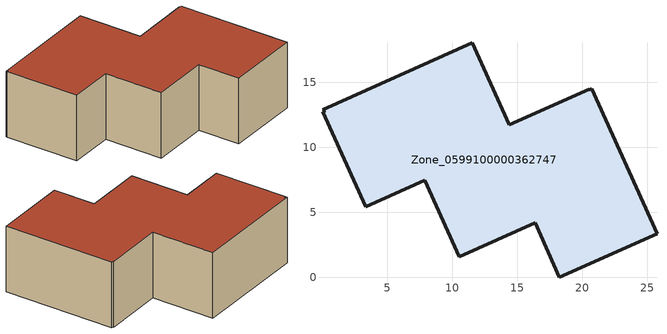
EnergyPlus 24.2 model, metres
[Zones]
Zone_0599100000362747
 floor ground (C_G): 11.53,18.03 14.38,11.71 20.51,14.47 20.54,14.42 20.72,14.5 25.74,3.34 18.24,0 16.37,4.2 10.52,1.58 7.88,7.45 3.35,5.41 0.07,12.71 0.24,12.78 0.03,12.87 z0
 wall outside (C_F): 7.88,7.45 10.52,1.58 16.37,4.2 18.24,0 25.74,3.34 20.72,14.5 20.54,14.42 20.51,14.47 14.38,11.71 11.53,18.03 0.03,12.87 0.24,12.78 0.07,12.71 3.35,5.41 7.88,7.45 z0:7.27
 roof outside (C_R): 0.07,12.71 3.35,5.41 7.88,7.45 10.52,1.58 16.37,4.2 18.24,0 25.74,3.34 20.72,14.5 20.54,14.42 20.51,14.47 14.38,11.71 11.53,18.03 0.03,12.87 0.24,12.78 z7.27
[BUILDING]
Pand.0599100000362747: North Axis=0; Terrain=City; Loads Convergence Tolerance Value=0.04; Temperature Convergence Tolerance Value=0.4; Solar Distribution=FullExterior; Maximum Number of Warmup Days=25; Minimum Number of Warmup Days=1
[Site:Location]
Rotterdam.The.Hague.AP_ZH_NLD Design_Conditions: Latitude=51.96; Longitude=4.45; Time Zone=1; Elevation=-4.5
[SITE:GROUNDTEMPERATURE:BUILDINGSURFACE]
18, 18, 18, 18, 18, 18, 18, 18, 18, 18, 18, 18
[MATERIAL] Thermal Absorptance=0.9; Solar Absorptance=0.7; Visible Absorptance=0.7
Name | Roughness | Thickness | Conductivity | Density | Specific Heat
G.D.1992-2005 | MediumSmooth | 0.15 | 0.06 | 540 | 1210
F.D.1992-2005 | Rough | 0.3 | 0.12 | 1920 | 840
R.D.1992-2005 | MediumRough | 0.2 | 0.08 | 1500 | 1000
[CONSTRUCTION]
C_G: G.D.1992-2005
C_F: F.D.1992-2005
C_R: R.D.1992-2005
[ZONE]
Zone_0599100000362747: Type=1; Multiplier=1; Ceiling Height=Autocalculate; Volume=Autocalculate; Floor Area=autocalculate; Part of Total Floor Area=Yes
[ZONEINFILTRATION:DESIGNFLOWRATE]
Infil_Zone_0599100000362747: Zone or ZoneList or Space or SpaceList=Zone_0599100000362747; Schedule=AlwaysOn; Design Flow Rate Calculation Method=Flow/Area; Flow Rate per Floor Area=0.0021; Constant Term Coefficient=1; Temperature Term Coefficient=0; Velocity Term Coefficient=0; Velocity Squared Term Coefficient=0
[HVACTEMPLATE:ZONE:IDEALLOADSAIRSYSTEM]
Zone_0599100000362747: Maximum Heating Supply Air Temperature=50; Minimum Cooling Supply Air Temperature=13; Maximum Heating Supply Air Humidity Ratio=0.0156; Minimum Cooling Supply Air Humidity Ratio=0.0077; Heating Limit=NoLimit; Cooling Limit=NoLimit; Dehumidification Control Type=ConstantSensibleHeatRatio; Cooling Sensible Heat Ratio=0.7; Dehumidification Setpoint=60; Humidification Control Type=None; Humidification Setpoint=30; Outdoor Air Method=None; Outdoor Air Flow Rate per Person=0.00944; Outdoor Air Flow Rate per Zone Floor Area=0; Outdoor Air Flow Rate per Zone=0; Demand Controlled Ventilation Type=None; Outdoor Air Economizer Type=NoEconomizer; Heat Recovery Type=None; Sensible Heat Recovery Effectiveness=0.7; Latent Heat Recovery Effectiveness=0.65
[ZONECONTROL:THERMOSTAT]
ThermostatControl_Zone_0599100000362747: Zone or ZoneList=Zone_0599100000362747; Control Type Schedule=DualSetpointControlType; Control 1=Thermostat_Zone_0599100000362747; Temperature Difference Between Cutout And Setpoint=0
[THERMOSTATSETPOINT:DUALSETPOINT]
Thermostat_Zone_0599100000362747: Heating Setpoint Temperature Schedule=HeatingSetpoint_Zone_0599100000362747; Cooling Setpoint Temperature Schedule=CoolingSetpoint_Zone_0599100000362747
[SCHEDULE:COMPACT]
HeatingSetpoint_Zone_0599100000362747: Through: 12/31, For: AllDays, Until: 24:00, 21
CoolingSetpoint_Zone_0599100000362747: Through: 12/31, For: AllDays, Until: 24:00, 24
DualSetpointControlType: Through: 12/31, For: AllDays, Until: 24:00, 4
AlwaysOn: Through: 12/31, For: AllDays, Until: 24:00, 1
